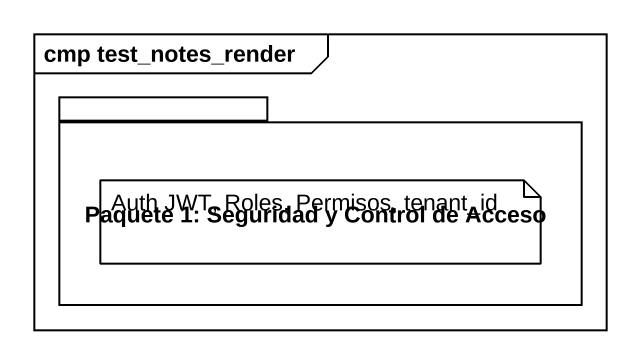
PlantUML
@startuml
mainframe cmp test_notes_render
package "Paquete 1: Seguridad y Control de Acceso" as Paquete_1_Seguridad_y {
}
note as N1
  Auth JWT, Roles, Permisos, tenant_id
end note
@enduml
